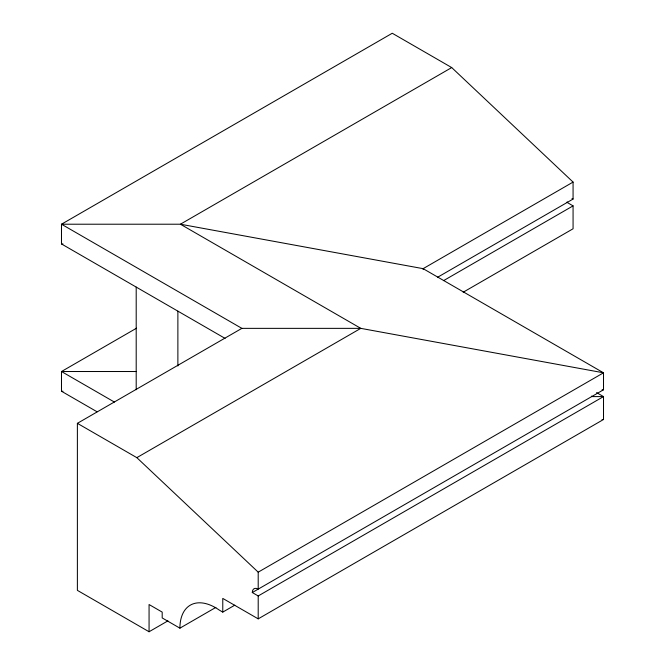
<?xml version="1.0" encoding="UTF-8"?>
<svg xmlns="http://www.w3.org/2000/svg" width="665" height="665" viewBox="0 0 665 665"><rect width="100%" height="100%" fill="white"/><g stroke="black" fill="none" stroke-linecap="round" stroke-linejoin="round"><path stroke-width="1" d="M591.734 396.057L591.692 396.589L603.512 396.589L603.512 419.499L258.203 618.857L222.775 598.409L222.775 612.108L219.242 610.063A50.257 29.019 60 0 0 179.916 628.167L162.194 617.935L162.194 612.108L149.068 604.527L149.068 631.75L167.913 620.869M437.603 277.263L573.072 199.051L573.072 182.085L451.71 67.572L180.398 224.213L61.488 224.213L61.488 243.947L225.078 338.394M136.574 328.169L61.488 371.519L61.488 391.244L97.048 411.776M149.068 631.75L77.381 590.362L77.381 423.331L241.877 328.36L360.779 328.36L603.512 372.807L603.512 389.773L252.293 592.54L258.203 595.956L603.512 396.589L596.572 392.583M573.072 182.085L423.123 268.66L180.398 224.213L360.779 328.36L136.832 457.653L77.381 423.331M443.572 280.638L573.072 205.876L573.072 228.777L463.164 292.234M252.293 592.54A8.354 4.821 60 0 1 258.203 589.132L258.203 572.166L603.512 372.807L423.123 268.66L423.123 269.541M179.916 628.167L215.892 607.386M222.775 612.108L234.77 605.183M61.488 243.947L62.942 243.947M136.342 371.519L61.488 371.519L114.405 402.067M61.488 391.244L62.984 391.244M602.033 419.499L603.512 419.499M451.71 67.572L392.259 33.25L61.488 224.213L241.877 328.36M573.072 205.876L567.162 202.459A8.354 4.821 60 0 1 567.187 201.861M136.832 457.653L258.203 572.166M258.203 595.956L258.203 618.857M177.879 311.145L177.879 365.958M136.2 287.081L136.2 389.732M572 198.544A8.354 4.821 60 0 1 573.072 199.051M602.058 389.823A16.45 13.433 0 0 1 603.512 389.773"/></g></svg>
